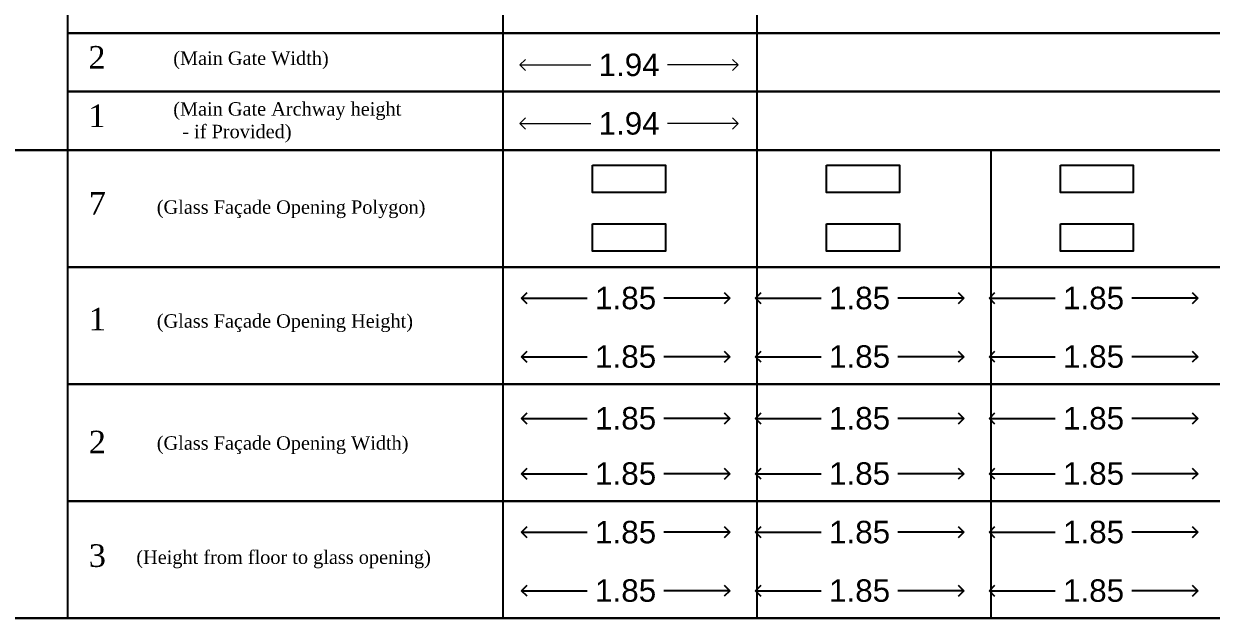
# Model space of a CAD drawing. Header units: millimetres. Extents: x -9481 to -9286, y 28700 to 28853.
# Drawn here: x -9462.12 to -9451.56, y 28738.74 to 28744.03 of the extents above; entities that cross this region are included whole.
import ezdxf

# ---------------------------------------------------------------- set-up
doc = ezdxf.new("R2010")
doc.units = ezdxf.units.MM
doc.header["$PDMODE"] = 34
doc.header["$PDSIZE"] = -15
doc.linetypes.add('CONTINULUS', pattern=[0])
for name, color, linetype in [('BLK_1_FLR_0_GLASS_FACADE_1', 7, 'Continuous'), ('BLK_1_FLR_0_GLASS_FACADE_2', 7, 'Continuous'), ('BLK_1_FLR_1_GLASS_FACADE_1', 7, 'Continuous'), ('BLK_1_FLR_1_GLASS_FACADE_2', 7, 'Continuous'), ('BLK_1_FLR_2_GLASS_FACADE_1', 7, 'Continuous'), ('BLK_1_FLR_2_GLASS_FACADE_2', 7, 'Continuous')]:
    doc.layers.add(name, color=color, linetype=linetype)
doc.layers.add('MAIN_GATE', color=7, linetype='Continuous', lineweight=0)
doc.layers.add('PLAN', color=7, linetype='Continuous', lineweight=40)
doc.styles.add('Arial', font='arial.ttf', dxfattribs={"height": 0.2})
doc.styles.add('MtXpl_Georgia', font='georgiab.ttf')
doc.styles.add('style2', font='arial.ttf', dxfattribs={"height": 0.3})
doc.dimstyles.new('INT DIM', dxfattribs={"dimtxt": 0.3, "dimasz": 0.1, "dimexe": 0.18, "dimexo": 0.0625, "dimgap": 0.09, "dimtad": 0, "dimzin": 0, "dimdsep": 46, "dimtxsty": 'style2', "dimblk": 'OPEN90', "dimcen": 0.09, "dimse1": 1, "dimse2": 1, "dimclrd": 250, "dimclrt": 256, "dimadec": 0, "dimazin": 0, "dimtfac": 1, "dimtofl": 0, "dimtmove": 0, "dimatfit": 3, "dimfxl": 1, "dimtolj": 1, "dimtzin": 0, "dimlwd": -1, "dimarcsym": 0})

# ---------------------------------------------------------------- blocks, each defined once
blk = doc.blocks.new('_Open90')
at = {"layer": 'PLAN', "color": 0, "lineweight": -2}
for p, q in [((0, 0), (-1, 0)), ((-0.5, 0.5), (0, 0)), ((0, 0), (-0.5, -0.5))]:
    blk.add_line(p, q, dxfattribs=at)
blk = doc.blocks.new('*D235')
at = {"layer": 'Defpoints', "color": 0}
for p in [(-9457.709, 28743.872), (-9455.767, 28743.872), (-9455.767, 28743.663)]:
    blk.add_point(p, dxfattribs=at)
at = {"layer": 'MAIN_GATE', "color": 250, "ltscale": 0.05}
for p, q in [((-9457.609, 28743.663), (-9457.078, 28743.663)), ((-9455.867, 28743.663), (-9456.398, 28743.663))]:
    blk.add_line(p, q, dxfattribs=at)
at = {"layer": 'MAIN_GATE', "color": 250, "xscale": 0.1, "yscale": 0.1, "zscale": 0.1, "rotation": 180}
blk.add_blockref('_Open90', (-9457.709, 28743.663), dxfattribs=at)
at = {"layer": 'MAIN_GATE', "color": 250, "xscale": 0.1, "yscale": 0.1, "zscale": 0.1}
blk.add_blockref('_Open90', (-9455.767, 28743.663), dxfattribs=at)
at = {"layer": 'MAIN_GATE', "linetype": 'CONTINULUS', "ltscale": 0.05, "insert": (-9456.738, 28743.663), "char_height": 0.2, "attachment_point": 5, "style": 'Arial', "bg_fill": 3, "box_fill_scale": 1.1, "bg_fill_color": 256, "bg_fill_true_color": 13158600, "bg_fill_transparency": 0}
blk.add_mtext('\\A1;1.94', dxfattribs=at)
blk = doc.blocks.new('*D236')
at = {"layer": 'Defpoints', "color": 0}
for p in [(-9457.709, 28743.351), (-9455.767, 28743.351), (-9455.767, 28743.142)]:
    blk.add_point(p, dxfattribs=at)
at = {"layer": 'MAIN_GATE', "color": 250, "ltscale": 0.05}
for p, q in [((-9457.609, 28743.142), (-9457.078, 28743.142)), ((-9455.867, 28743.142), (-9456.398, 28743.142))]:
    blk.add_line(p, q, dxfattribs=at)
at = {"layer": 'MAIN_GATE', "color": 250, "xscale": 0.1, "yscale": 0.1, "zscale": 0.1, "rotation": 180}
blk.add_blockref('_Open90', (-9457.709, 28743.142), dxfattribs=at)
at = {"layer": 'MAIN_GATE', "color": 250, "xscale": 0.1, "yscale": 0.1, "zscale": 0.1}
blk.add_blockref('_Open90', (-9455.767, 28743.142), dxfattribs=at)
at = {"layer": 'MAIN_GATE', "linetype": 'CONTINULUS', "ltscale": 0.05, "insert": (-9456.738, 28743.142), "char_height": 0.2, "attachment_point": 5, "style": 'Arial', "bg_fill": 3, "box_fill_scale": 1.1, "bg_fill_color": 256, "bg_fill_true_color": 13158600, "bg_fill_transparency": 0}
blk.add_mtext('\\A1;1.94', dxfattribs=at)
blk = doc.blocks.new('*D237')
at = {"layer": 'BLK_1_FLR_0_GLASS_FACADE_1', "color": 250, "ltscale": 0.05}
for p, q in [((-9457.596, 28741.588), (-9457.11, 28741.588)), ((-9455.942, 28741.588), (-9456.428, 28741.588))]:
    blk.add_line(p, q, dxfattribs=at)
at = {"layer": 'Defpoints', "color": 0}
for p in [(-9457.696, 28741.793), (-9455.842, 28741.793), (-9455.842, 28741.588)]:
    blk.add_point(p, dxfattribs=at)
at = {"layer": 'BLK_1_FLR_0_GLASS_FACADE_1', "color": 250, "xscale": 0.1, "yscale": 0.1, "zscale": 0.1, "rotation": 180}
blk.add_blockref('_Open90', (-9457.696, 28741.588), dxfattribs=at)
at = {"layer": 'BLK_1_FLR_0_GLASS_FACADE_1', "color": 250, "xscale": 0.1, "yscale": 0.1, "zscale": 0.1}
blk.add_blockref('_Open90', (-9455.842, 28741.588), dxfattribs=at)
at = {"layer": 'BLK_1_FLR_0_GLASS_FACADE_1', "linetype": 'CONTINULUS', "ltscale": 0.05, "insert": (-9456.769, 28741.588), "char_height": 0.2, "attachment_point": 5, "style": 'Arial', "bg_fill": 3, "box_fill_scale": 1.1, "bg_fill_color": 256, "bg_fill_true_color": 13158600, "bg_fill_transparency": 0}
blk.add_mtext('\\A1;1.85', dxfattribs=at)
blk = doc.blocks.new('*D238')
at = {"layer": 'BLK_1_FLR_0_GLASS_FACADE_2', "color": 250, "ltscale": 0.05}
for p, q in [((-9457.596, 28741.067), (-9457.11, 28741.067)), ((-9455.942, 28741.067), (-9456.428, 28741.067))]:
    blk.add_line(p, q, dxfattribs=at)
at = {"layer": 'Defpoints', "color": 0}
for p in [(-9457.696, 28741.272), (-9455.842, 28741.272), (-9455.842, 28741.067)]:
    blk.add_point(p, dxfattribs=at)
at = {"layer": 'BLK_1_FLR_0_GLASS_FACADE_2', "color": 250, "xscale": 0.1, "yscale": 0.1, "zscale": 0.1, "rotation": 180}
blk.add_blockref('_Open90', (-9457.696, 28741.067), dxfattribs=at)
at = {"layer": 'BLK_1_FLR_0_GLASS_FACADE_2', "color": 250, "xscale": 0.1, "yscale": 0.1, "zscale": 0.1}
blk.add_blockref('_Open90', (-9455.842, 28741.067), dxfattribs=at)
at = {"layer": 'BLK_1_FLR_0_GLASS_FACADE_2', "linetype": 'CONTINULUS', "ltscale": 0.05, "insert": (-9456.769, 28741.067), "char_height": 0.2, "attachment_point": 5, "style": 'Arial', "bg_fill": 3, "box_fill_scale": 1.1, "bg_fill_color": 256, "bg_fill_true_color": 13158600, "bg_fill_transparency": 0}
blk.add_mtext('\\A1;1.85', dxfattribs=at)
blk = doc.blocks.new('*D241')
at = {"layer": 'BLK_1_FLR_0_GLASS_FACADE_2', "color": 250, "ltscale": 0.05}
for p, q in [((-9457.596, 28740.026), (-9457.11, 28740.026)), ((-9455.942, 28740.026), (-9456.428, 28740.026))]:
    blk.add_line(p, q, dxfattribs=at)
at = {"layer": 'Defpoints', "color": 0}
for p in [(-9457.696, 28740.231), (-9455.842, 28740.231), (-9455.842, 28740.026)]:
    blk.add_point(p, dxfattribs=at)
at = {"layer": 'BLK_1_FLR_0_GLASS_FACADE_2', "color": 250, "xscale": 0.1, "yscale": 0.1, "zscale": 0.1, "rotation": 180}
blk.add_blockref('_Open90', (-9457.696, 28740.026), dxfattribs=at)
at = {"layer": 'BLK_1_FLR_0_GLASS_FACADE_2', "color": 250, "xscale": 0.1, "yscale": 0.1, "zscale": 0.1}
blk.add_blockref('_Open90', (-9455.842, 28740.026), dxfattribs=at)
at = {"layer": 'BLK_1_FLR_0_GLASS_FACADE_2', "linetype": 'CONTINULUS', "ltscale": 0.05, "insert": (-9456.769, 28740.026), "char_height": 0.2, "attachment_point": 5, "style": 'Arial', "bg_fill": 3, "box_fill_scale": 1.1, "bg_fill_color": 256, "bg_fill_true_color": 13158600, "bg_fill_transparency": 0}
blk.add_mtext('\\A1;1.85', dxfattribs=at)
blk = doc.blocks.new('*D240')
at = {"layer": 'BLK_1_FLR_0_GLASS_FACADE_1', "color": 250, "ltscale": 0.05}
for p, q in [((-9457.596, 28739.505), (-9457.11, 28739.505)), ((-9455.942, 28739.505), (-9456.428, 28739.505))]:
    blk.add_line(p, q, dxfattribs=at)
at = {"layer": 'Defpoints', "color": 0}
for p in [(-9457.696, 28739.71), (-9455.842, 28739.71), (-9455.842, 28739.505)]:
    blk.add_point(p, dxfattribs=at)
at = {"layer": 'BLK_1_FLR_0_GLASS_FACADE_1', "color": 250, "xscale": 0.1, "yscale": 0.1, "zscale": 0.1, "rotation": 180}
blk.add_blockref('_Open90', (-9457.696, 28739.505), dxfattribs=at)
at = {"layer": 'BLK_1_FLR_0_GLASS_FACADE_1', "color": 250, "xscale": 0.1, "yscale": 0.1, "zscale": 0.1}
blk.add_blockref('_Open90', (-9455.842, 28739.505), dxfattribs=at)
at = {"layer": 'BLK_1_FLR_0_GLASS_FACADE_1', "linetype": 'CONTINULUS', "ltscale": 0.05, "insert": (-9456.769, 28739.505), "char_height": 0.2, "attachment_point": 5, "style": 'Arial', "bg_fill": 3, "box_fill_scale": 1.1, "bg_fill_color": 256, "bg_fill_true_color": 13158600, "bg_fill_transparency": 0}
blk.add_mtext('\\A1;1.85', dxfattribs=at)
blk = doc.blocks.new('*D239')
at = {"layer": 'BLK_1_FLR_0_GLASS_FACADE_2', "color": 250, "ltscale": 0.05}
for p, q in [((-9457.596, 28738.985), (-9457.11, 28738.985)), ((-9455.942, 28738.985), (-9456.428, 28738.985))]:
    blk.add_line(p, q, dxfattribs=at)
at = {"layer": 'Defpoints', "color": 0}
for p in [(-9457.696, 28739.189), (-9455.842, 28739.189), (-9455.842, 28738.985)]:
    blk.add_point(p, dxfattribs=at)
at = {"layer": 'BLK_1_FLR_0_GLASS_FACADE_2', "color": 250, "xscale": 0.1, "yscale": 0.1, "zscale": 0.1, "rotation": 180}
blk.add_blockref('_Open90', (-9457.696, 28738.985), dxfattribs=at)
at = {"layer": 'BLK_1_FLR_0_GLASS_FACADE_2', "color": 250, "xscale": 0.1, "yscale": 0.1, "zscale": 0.1}
blk.add_blockref('_Open90', (-9455.842, 28738.985), dxfattribs=at)
at = {"layer": 'BLK_1_FLR_0_GLASS_FACADE_2', "linetype": 'CONTINULUS', "ltscale": 0.05, "insert": (-9456.769, 28738.985), "char_height": 0.2, "attachment_point": 5, "style": 'Arial', "bg_fill": 3, "box_fill_scale": 1.1, "bg_fill_color": 256, "bg_fill_true_color": 13158600, "bg_fill_transparency": 0}
blk.add_mtext('\\A1;1.85', dxfattribs=at)
blk = doc.blocks.new('*D242')
at = {"layer": 'BLK_1_FLR_0_GLASS_FACADE_1', "color": 250, "ltscale": 0.05}
for p, q in [((-9457.596, 28740.518), (-9457.11, 28740.518)), ((-9455.942, 28740.518), (-9456.428, 28740.518))]:
    blk.add_line(p, q, dxfattribs=at)
at = {"layer": 'Defpoints', "color": 0}
for p in [(-9457.696, 28740.722), (-9455.842, 28740.722), (-9455.842, 28740.518)]:
    blk.add_point(p, dxfattribs=at)
at = {"layer": 'BLK_1_FLR_0_GLASS_FACADE_1', "color": 250, "xscale": 0.1, "yscale": 0.1, "zscale": 0.1, "rotation": 180}
blk.add_blockref('_Open90', (-9457.696, 28740.518), dxfattribs=at)
at = {"layer": 'BLK_1_FLR_0_GLASS_FACADE_1', "color": 250, "xscale": 0.1, "yscale": 0.1, "zscale": 0.1}
blk.add_blockref('_Open90', (-9455.842, 28740.518), dxfattribs=at)
at = {"layer": 'BLK_1_FLR_0_GLASS_FACADE_1', "linetype": 'CONTINULUS', "ltscale": 0.05, "insert": (-9456.769, 28740.518), "char_height": 0.2, "attachment_point": 5, "style": 'Arial', "bg_fill": 3, "box_fill_scale": 1.1, "bg_fill_color": 256, "bg_fill_true_color": 13158600, "bg_fill_transparency": 0}
blk.add_mtext('\\A1;1.85', dxfattribs=at)
blk = doc.blocks.new('*D248')
at = {"layer": 'BLK_1_FLR_1_GLASS_FACADE_1', "color": 250, "ltscale": 0.05}
for p, q in [((-9455.514868, 28741.588043), (-9455.029031, 28741.588043)), ((-9453.861594, 28741.588043), (-9454.347431, 28741.588043))]:
    blk.add_line(p, q, dxfattribs=at)
at = {"layer": 'Defpoints', "color": 0}
for p in [(-9455.614868, 28741.792585), (-9453.761594, 28741.792585), (-9453.761594, 28741.588043)]:
    blk.add_point(p, dxfattribs=at)
at = {"layer": 'BLK_1_FLR_1_GLASS_FACADE_1', "color": 250, "xscale": 0.1, "yscale": 0.1, "zscale": 0.1, "rotation": 180}
blk.add_blockref('_Open90', (-9455.614868, 28741.588043), dxfattribs=at)
at = {"layer": 'BLK_1_FLR_1_GLASS_FACADE_1', "color": 250, "xscale": 0.1, "yscale": 0.1, "zscale": 0.1}
blk.add_blockref('_Open90', (-9453.761594, 28741.588043), dxfattribs=at)
at = {"layer": 'BLK_1_FLR_1_GLASS_FACADE_1', "linetype": 'CONTINULUS', "ltscale": 0.05, "insert": (-9454.688231, 28741.588043), "char_height": 0.2, "attachment_point": 5, "style": 'Arial', "bg_fill": 3, "box_fill_scale": 1.1, "bg_fill_color": 256, "bg_fill_true_color": 13158600, "bg_fill_transparency": 0}
blk.add_mtext('\\A1;1.85', dxfattribs=at)
blk = doc.blocks.new('*D243')
at = {"layer": 'BLK_1_FLR_1_GLASS_FACADE_2', "color": 250, "ltscale": 0.05}
for p, q in [((-9455.514868, 28741.067396), (-9455.029031, 28741.067396)), ((-9453.861594, 28741.067396), (-9454.347431, 28741.067396))]:
    blk.add_line(p, q, dxfattribs=at)
at = {"layer": 'Defpoints', "color": 0}
for p in [(-9455.614868, 28741.271938), (-9453.761594, 28741.271938), (-9453.761594, 28741.067396)]:
    blk.add_point(p, dxfattribs=at)
at = {"layer": 'BLK_1_FLR_1_GLASS_FACADE_2', "color": 250, "xscale": 0.1, "yscale": 0.1, "zscale": 0.1, "rotation": 180}
blk.add_blockref('_Open90', (-9455.614868, 28741.067396), dxfattribs=at)
at = {"layer": 'BLK_1_FLR_1_GLASS_FACADE_2', "color": 250, "xscale": 0.1, "yscale": 0.1, "zscale": 0.1}
blk.add_blockref('_Open90', (-9453.761594, 28741.067396), dxfattribs=at)
at = {"layer": 'BLK_1_FLR_1_GLASS_FACADE_2', "linetype": 'CONTINULUS', "ltscale": 0.05, "insert": (-9454.688231, 28741.067396), "char_height": 0.2, "attachment_point": 5, "style": 'Arial', "bg_fill": 3, "box_fill_scale": 1.1, "bg_fill_color": 256, "bg_fill_true_color": 13158600, "bg_fill_transparency": 0}
blk.add_mtext('\\A1;1.85', dxfattribs=at)
blk = doc.blocks.new('*D244')
at = {"layer": 'BLK_1_FLR_1_GLASS_FACADE_2', "color": 250, "ltscale": 0.05}
for p, q in [((-9455.514868, 28740.026102), (-9455.029031, 28740.026102)), ((-9453.861594, 28740.026102), (-9454.347431, 28740.026102))]:
    blk.add_line(p, q, dxfattribs=at)
at = {"layer": 'Defpoints', "color": 0}
for p in [(-9455.614868, 28740.230645), (-9453.761594, 28740.230645), (-9453.761594, 28740.026102)]:
    blk.add_point(p, dxfattribs=at)
at = {"layer": 'BLK_1_FLR_1_GLASS_FACADE_2', "color": 250, "xscale": 0.1, "yscale": 0.1, "zscale": 0.1, "rotation": 180}
blk.add_blockref('_Open90', (-9455.614868, 28740.026102), dxfattribs=at)
at = {"layer": 'BLK_1_FLR_1_GLASS_FACADE_2', "color": 250, "xscale": 0.1, "yscale": 0.1, "zscale": 0.1}
blk.add_blockref('_Open90', (-9453.761594, 28740.026102), dxfattribs=at)
at = {"layer": 'BLK_1_FLR_1_GLASS_FACADE_2', "linetype": 'CONTINULUS', "ltscale": 0.05, "insert": (-9454.688231, 28740.026102), "char_height": 0.2, "attachment_point": 5, "style": 'Arial', "bg_fill": 3, "box_fill_scale": 1.1, "bg_fill_color": 256, "bg_fill_true_color": 13158600, "bg_fill_transparency": 0}
blk.add_mtext('\\A1;1.85', dxfattribs=at)
blk = doc.blocks.new('*D245')
at = {"layer": 'BLK_1_FLR_1_GLASS_FACADE_1', "color": 250, "ltscale": 0.05}
for p, q in [((-9455.514868, 28739.505455), (-9455.029031, 28739.505455)), ((-9453.861594, 28739.505455), (-9454.347431, 28739.505455))]:
    blk.add_line(p, q, dxfattribs=at)
at = {"layer": 'Defpoints', "color": 0}
for p in [(-9455.614868, 28739.709998), (-9453.761594, 28739.709998), (-9453.761594, 28739.505455)]:
    blk.add_point(p, dxfattribs=at)
at = {"layer": 'BLK_1_FLR_1_GLASS_FACADE_1', "color": 250, "xscale": 0.1, "yscale": 0.1, "zscale": 0.1, "rotation": 180}
blk.add_blockref('_Open90', (-9455.614868, 28739.505455), dxfattribs=at)
at = {"layer": 'BLK_1_FLR_1_GLASS_FACADE_1', "color": 250, "xscale": 0.1, "yscale": 0.1, "zscale": 0.1}
blk.add_blockref('_Open90', (-9453.761594, 28739.505455), dxfattribs=at)
at = {"layer": 'BLK_1_FLR_1_GLASS_FACADE_1', "linetype": 'CONTINULUS', "ltscale": 0.05, "insert": (-9454.688231, 28739.505455), "char_height": 0.2, "attachment_point": 5, "style": 'Arial', "bg_fill": 3, "box_fill_scale": 1.1, "bg_fill_color": 256, "bg_fill_true_color": 13158600, "bg_fill_transparency": 0}
blk.add_mtext('\\A1;1.85', dxfattribs=at)
blk = doc.blocks.new('*D246')
at = {"layer": 'BLK_1_FLR_1_GLASS_FACADE_2', "color": 250, "ltscale": 0.05}
for p, q in [((-9455.514868, 28738.984808), (-9455.029031, 28738.984808)), ((-9453.861594, 28738.984808), (-9454.347431, 28738.984808))]:
    blk.add_line(p, q, dxfattribs=at)
at = {"layer": 'Defpoints', "color": 0}
for p in [(-9455.614868, 28739.189351), (-9453.761594, 28739.189351), (-9453.761594, 28738.984808)]:
    blk.add_point(p, dxfattribs=at)
at = {"layer": 'BLK_1_FLR_1_GLASS_FACADE_2', "color": 250, "xscale": 0.1, "yscale": 0.1, "zscale": 0.1, "rotation": 180}
blk.add_blockref('_Open90', (-9455.614868, 28738.984808), dxfattribs=at)
at = {"layer": 'BLK_1_FLR_1_GLASS_FACADE_2', "color": 250, "xscale": 0.1, "yscale": 0.1, "zscale": 0.1}
blk.add_blockref('_Open90', (-9453.761594, 28738.984808), dxfattribs=at)
at = {"layer": 'BLK_1_FLR_1_GLASS_FACADE_2', "linetype": 'CONTINULUS', "ltscale": 0.05, "insert": (-9454.688231, 28738.984808), "char_height": 0.2, "attachment_point": 5, "style": 'Arial', "bg_fill": 3, "box_fill_scale": 1.1, "bg_fill_color": 256, "bg_fill_true_color": 13158600, "bg_fill_transparency": 0}
blk.add_mtext('\\A1;1.85', dxfattribs=at)
blk = doc.blocks.new('*D247')
at = {"layer": 'BLK_1_FLR_1_GLASS_FACADE_1', "color": 250, "ltscale": 0.05}
for p, q in [((-9455.514868, 28740.51787), (-9455.029031, 28740.51787)), ((-9453.861594, 28740.51787), (-9454.347431, 28740.51787))]:
    blk.add_line(p, q, dxfattribs=at)
at = {"layer": 'Defpoints', "color": 0}
for p in [(-9455.614868, 28740.722413), (-9453.761594, 28740.722413), (-9453.761594, 28740.51787)]:
    blk.add_point(p, dxfattribs=at)
at = {"layer": 'BLK_1_FLR_1_GLASS_FACADE_1', "color": 250, "xscale": 0.1, "yscale": 0.1, "zscale": 0.1, "rotation": 180}
blk.add_blockref('_Open90', (-9455.614868, 28740.51787), dxfattribs=at)
at = {"layer": 'BLK_1_FLR_1_GLASS_FACADE_1', "color": 250, "xscale": 0.1, "yscale": 0.1, "zscale": 0.1}
blk.add_blockref('_Open90', (-9453.761594, 28740.51787), dxfattribs=at)
at = {"layer": 'BLK_1_FLR_1_GLASS_FACADE_1', "linetype": 'CONTINULUS', "ltscale": 0.05, "insert": (-9454.688231, 28740.51787), "char_height": 0.2, "attachment_point": 5, "style": 'Arial', "bg_fill": 3, "box_fill_scale": 1.1, "bg_fill_color": 256, "bg_fill_true_color": 13158600, "bg_fill_transparency": 0}
blk.add_mtext('\\A1;1.85', dxfattribs=at)
blk = doc.blocks.new('*D249')
at = {"layer": 'BLK_1_FLR_2_GLASS_FACADE_1', "color": 250, "ltscale": 0.05}
for p, q in [((-9453.434102, 28741.588043), (-9452.948265, 28741.588043)), ((-9451.780828, 28741.588043), (-9452.266665, 28741.588043))]:
    blk.add_line(p, q, dxfattribs=at)
at = {"layer": 'Defpoints', "color": 0}
for p in [(-9453.534102, 28741.792585), (-9451.680828, 28741.792585), (-9451.680828, 28741.588043)]:
    blk.add_point(p, dxfattribs=at)
at = {"layer": 'BLK_1_FLR_2_GLASS_FACADE_1', "color": 250, "xscale": 0.1, "yscale": 0.1, "zscale": 0.1, "rotation": 180}
blk.add_blockref('_Open90', (-9453.534102, 28741.588043), dxfattribs=at)
at = {"layer": 'BLK_1_FLR_2_GLASS_FACADE_1', "color": 250, "xscale": 0.1, "yscale": 0.1, "zscale": 0.1}
blk.add_blockref('_Open90', (-9451.680828, 28741.588043), dxfattribs=at)
at = {"layer": 'BLK_1_FLR_2_GLASS_FACADE_1', "linetype": 'CONTINULUS', "ltscale": 0.05, "insert": (-9452.607465, 28741.588043), "char_height": 0.2, "attachment_point": 5, "style": 'Arial', "bg_fill": 3, "box_fill_scale": 1.1, "bg_fill_color": 256, "bg_fill_true_color": 13158600, "bg_fill_transparency": 0}
blk.add_mtext('\\A1;1.85', dxfattribs=at)
blk = doc.blocks.new('*D250')
at = {"layer": 'BLK_1_FLR_2_GLASS_FACADE_2', "color": 250, "ltscale": 0.05}
for p, q in [((-9453.434102, 28741.067396), (-9452.948265, 28741.067396)), ((-9451.780828, 28741.067396), (-9452.266665, 28741.067396))]:
    blk.add_line(p, q, dxfattribs=at)
at = {"layer": 'Defpoints', "color": 0}
for p in [(-9453.534102, 28741.271938), (-9451.680828, 28741.271938), (-9451.680828, 28741.067396)]:
    blk.add_point(p, dxfattribs=at)
at = {"layer": 'BLK_1_FLR_2_GLASS_FACADE_2', "color": 250, "xscale": 0.1, "yscale": 0.1, "zscale": 0.1, "rotation": 180}
blk.add_blockref('_Open90', (-9453.534102, 28741.067396), dxfattribs=at)
at = {"layer": 'BLK_1_FLR_2_GLASS_FACADE_2', "color": 250, "xscale": 0.1, "yscale": 0.1, "zscale": 0.1}
blk.add_blockref('_Open90', (-9451.680828, 28741.067396), dxfattribs=at)
at = {"layer": 'BLK_1_FLR_2_GLASS_FACADE_2', "linetype": 'CONTINULUS', "ltscale": 0.05, "insert": (-9452.607465, 28741.067396), "char_height": 0.2, "attachment_point": 5, "style": 'Arial', "bg_fill": 3, "box_fill_scale": 1.1, "bg_fill_color": 256, "bg_fill_true_color": 13158600, "bg_fill_transparency": 0}
blk.add_mtext('\\A1;1.85', dxfattribs=at)
blk = doc.blocks.new('*D251')
at = {"layer": 'BLK_1_FLR_2_GLASS_FACADE_2', "color": 250, "ltscale": 0.05}
for p, q in [((-9453.434102, 28740.026102), (-9452.948265, 28740.026102)), ((-9451.780828, 28740.026102), (-9452.266665, 28740.026102))]:
    blk.add_line(p, q, dxfattribs=at)
at = {"layer": 'Defpoints', "color": 0}
for p in [(-9453.534102, 28740.230645), (-9451.680828, 28740.230645), (-9451.680828, 28740.026102)]:
    blk.add_point(p, dxfattribs=at)
at = {"layer": 'BLK_1_FLR_2_GLASS_FACADE_2', "color": 250, "xscale": 0.1, "yscale": 0.1, "zscale": 0.1, "rotation": 180}
blk.add_blockref('_Open90', (-9453.534102, 28740.026102), dxfattribs=at)
at = {"layer": 'BLK_1_FLR_2_GLASS_FACADE_2', "color": 250, "xscale": 0.1, "yscale": 0.1, "zscale": 0.1}
blk.add_blockref('_Open90', (-9451.680828, 28740.026102), dxfattribs=at)
at = {"layer": 'BLK_1_FLR_2_GLASS_FACADE_2', "linetype": 'CONTINULUS', "ltscale": 0.05, "insert": (-9452.607465, 28740.026102), "char_height": 0.2, "attachment_point": 5, "style": 'Arial', "bg_fill": 3, "box_fill_scale": 1.1, "bg_fill_color": 256, "bg_fill_true_color": 13158600, "bg_fill_transparency": 0}
blk.add_mtext('\\A1;1.85', dxfattribs=at)
blk = doc.blocks.new('*D252')
at = {"layer": 'BLK_1_FLR_2_GLASS_FACADE_1', "color": 250, "ltscale": 0.05}
for p, q in [((-9453.434102, 28739.505455), (-9452.948265, 28739.505455)), ((-9451.780828, 28739.505455), (-9452.266665, 28739.505455))]:
    blk.add_line(p, q, dxfattribs=at)
at = {"layer": 'Defpoints', "color": 0}
for p in [(-9453.534102, 28739.709998), (-9451.680828, 28739.709998), (-9451.680828, 28739.505455)]:
    blk.add_point(p, dxfattribs=at)
at = {"layer": 'BLK_1_FLR_2_GLASS_FACADE_1', "color": 250, "xscale": 0.1, "yscale": 0.1, "zscale": 0.1, "rotation": 180}
blk.add_blockref('_Open90', (-9453.534102, 28739.505455), dxfattribs=at)
at = {"layer": 'BLK_1_FLR_2_GLASS_FACADE_1', "color": 250, "xscale": 0.1, "yscale": 0.1, "zscale": 0.1}
blk.add_blockref('_Open90', (-9451.680828, 28739.505455), dxfattribs=at)
at = {"layer": 'BLK_1_FLR_2_GLASS_FACADE_1', "linetype": 'CONTINULUS', "ltscale": 0.05, "insert": (-9452.607465, 28739.505455), "char_height": 0.2, "attachment_point": 5, "style": 'Arial', "bg_fill": 3, "box_fill_scale": 1.1, "bg_fill_color": 256, "bg_fill_true_color": 13158600, "bg_fill_transparency": 0}
blk.add_mtext('\\A1;1.85', dxfattribs=at)
blk = doc.blocks.new('*D253')
at = {"layer": 'BLK_1_FLR_2_GLASS_FACADE_2', "color": 250, "ltscale": 0.05}
for p, q in [((-9453.434102, 28738.984808), (-9452.948265, 28738.984808)), ((-9451.780828, 28738.984808), (-9452.266665, 28738.984808))]:
    blk.add_line(p, q, dxfattribs=at)
at = {"layer": 'Defpoints', "color": 0}
for p in [(-9453.534102, 28739.189351), (-9451.680828, 28739.189351), (-9451.680828, 28738.984808)]:
    blk.add_point(p, dxfattribs=at)
at = {"layer": 'BLK_1_FLR_2_GLASS_FACADE_2', "color": 250, "xscale": 0.1, "yscale": 0.1, "zscale": 0.1, "rotation": 180}
blk.add_blockref('_Open90', (-9453.534102, 28738.984808), dxfattribs=at)
at = {"layer": 'BLK_1_FLR_2_GLASS_FACADE_2', "color": 250, "xscale": 0.1, "yscale": 0.1, "zscale": 0.1}
blk.add_blockref('_Open90', (-9451.680828, 28738.984808), dxfattribs=at)
at = {"layer": 'BLK_1_FLR_2_GLASS_FACADE_2', "linetype": 'CONTINULUS', "ltscale": 0.05, "insert": (-9452.607465, 28738.984808), "char_height": 0.2, "attachment_point": 5, "style": 'Arial', "bg_fill": 3, "box_fill_scale": 1.1, "bg_fill_color": 256, "bg_fill_true_color": 13158600, "bg_fill_transparency": 0}
blk.add_mtext('\\A1;1.85', dxfattribs=at)
blk = doc.blocks.new('*D254')
at = {"layer": 'BLK_1_FLR_2_GLASS_FACADE_1', "color": 250, "ltscale": 0.05}
for p, q in [((-9453.434102, 28740.51787), (-9452.948265, 28740.51787)), ((-9451.780828, 28740.51787), (-9452.266665, 28740.51787))]:
    blk.add_line(p, q, dxfattribs=at)
at = {"layer": 'Defpoints', "color": 0}
for p in [(-9453.534102, 28740.722413), (-9451.680828, 28740.722413), (-9451.680828, 28740.51787)]:
    blk.add_point(p, dxfattribs=at)
at = {"layer": 'BLK_1_FLR_2_GLASS_FACADE_1', "color": 250, "xscale": 0.1, "yscale": 0.1, "zscale": 0.1, "rotation": 180}
blk.add_blockref('_Open90', (-9453.534102, 28740.51787), dxfattribs=at)
at = {"layer": 'BLK_1_FLR_2_GLASS_FACADE_1', "color": 250, "xscale": 0.1, "yscale": 0.1, "zscale": 0.1}
blk.add_blockref('_Open90', (-9451.680828, 28740.51787), dxfattribs=at)
at = {"layer": 'BLK_1_FLR_2_GLASS_FACADE_1', "linetype": 'CONTINULUS', "ltscale": 0.05, "insert": (-9452.607465, 28740.51787), "char_height": 0.2, "attachment_point": 5, "style": 'Arial', "bg_fill": 3, "box_fill_scale": 1.1, "bg_fill_color": 256, "bg_fill_true_color": 13158600, "bg_fill_transparency": 0}
blk.add_mtext('\\A1;1.85', dxfattribs=at)

msp = doc.modelspace()

# ---------------------------------------------------------------- linework, layer by layer
for p, q in [((-9461.731845, 28744.466938), (-9461.731845, 28743.944788)), ((-9457.862239, 28744.466938), (-9457.862239, 28743.946292)), ((-9455.60159, 28744.466938), (-9455.60159, 28743.946292)), ((-9461.731845, 28743.946292), (-9461.731845, 28743.424141)), ((-9457.862239, 28743.946292), (-9457.862239, 28743.425645)), ((-9455.60159, 28743.946292), (-9455.60159, 28743.425645)), ((-9461.731845, 28743.425645), (-9461.731845, 28742.904998)), ((-9457.862239, 28743.425645), (-9457.862239, 28742.904998)), ((-9455.60159, 28743.425645), (-9455.60159, 28742.904998)), ((-9461.731845, 28742.904998), (-9461.731845, 28742.382848)), ((-9457.862239, 28742.904998), (-9457.862239, 28742.384351)), ((-9455.60159, 28742.904998), (-9455.60159, 28742.384351)), ((-9453.52083, 28742.904998), (-9453.52083, 28738.739822)), ((-9461.731845, 28742.384351), (-9461.731845, 28741.862201)), ((-9457.862239, 28742.384351), (-9457.862239, 28741.863704)), ((-9455.60159, 28742.384351), (-9455.60159, 28741.863704)), ((-9461.731845, 28741.863704), (-9461.731845, 28741.341554)), ((-9457.862239, 28741.863704), (-9457.862239, 28741.343057)), ((-9455.60159, 28741.863704), (-9455.60159, 28741.343057)), ((-9461.731845, 28741.343057), (-9461.731845, 28740.820907)), ((-9457.862239, 28741.343057), (-9457.862239, 28740.82241)), ((-9455.60159, 28741.343057), (-9455.60159, 28740.82241)), ((-9461.731845, 28740.82241), (-9461.731845, 28740.30026)), ((-9457.862239, 28740.82241), (-9457.862239, 28740.301763)), ((-9455.60159, 28740.82241), (-9455.60159, 28740.301763)), ((-9461.731845, 28740.301763), (-9461.731845, 28739.779613)), ((-9457.862239, 28740.301763), (-9457.862239, 28739.781116)), ((-9455.60159, 28740.301763), (-9455.60159, 28739.781116)), ((-9461.731845, 28739.781116), (-9461.731845, 28739.258966)), ((-9457.862239, 28739.781116), (-9457.862239, 28739.260469)), ((-9455.60159, 28739.781116), (-9455.60159, 28739.260469)), ((-9461.731845, 28739.260469), (-9461.731845, 28738.738319)), ((-9457.862239, 28739.260469), (-9457.862239, 28738.739822)), ((-9455.60159, 28739.260469), (-9455.60159, 28738.739822))]:
    msp.add_line(p, q)
for points in [[(-9481.2579, 28743.946292), (-9481.2579, 28744.466938), (-9442.229952, 28744.466938), (-9442.229952, 28743.946292), (-9461.731845, 28743.946292)], [(-9461.731845, 28743.946292), (-9442.229952, 28743.946292), (-9442.229952, 28743.425645), (-9461.731845, 28743.425645)], [(-9461.731845, 28743.425645), (-9442.229952, 28743.425645), (-9442.229952, 28742.904998), (-9481.2579, 28742.904998), (-9481.2579, 28743.425645), (-9481.2579, 28743.425645)], [(-9481.2579, 28742.384351), (-9481.2579, 28742.904998), (-9442.229952, 28742.904998), (-9442.229952, 28742.384351)], [(-9442.229952, 28742.384351), (-9442.229952, 28741.863704), (-9461.731845, 28741.863704)], [(-9461.731845, 28741.863704), (-9442.229952, 28741.863704), (-9442.229952, 28741.343057)], [(-9442.229952, 28741.343057), (-9442.229952, 28740.82241), (-9461.731845, 28740.82241)], [(-9461.731845, 28740.82241), (-9442.229952, 28740.82241), (-9442.229952, 28740.301763)], [(-9442.229952, 28740.301763), (-9442.229952, 28739.781116), (-9461.731845, 28739.781116)], [(-9461.731845, 28739.781116), (-9442.229952, 28739.781116), (-9442.229952, 28739.260469)], [(-9442.229952, 28739.260469), (-9442.229952, 28738.739822), (-9481.2579, 28738.739822), (-9481.2579, 28739.260469)]]:
    msp.add_lwpolyline(points)
msp.add_lwpolyline([(-9481.257899, 28738.739822), (-9442.229952, 28738.739822), (-9442.229952, 28737.966593), (-9481.257899, 28737.966593), (-9481.257899, 28738.739822)], close=True)
at = {"layer": 'BLK_1_FLR_0_GLASS_FACADE_1', "color": 7, "linetype": 'CONTINULUS', "ltscale": 0.05}
msp.add_lwpolyline([(-9457.064156, 28742.770167), (-9456.414975, 28742.770167), (-9456.414975, 28742.528017), (-9457.064156, 28742.528017)], close=True, dxfattribs=at)
at = {"layer": 'BLK_1_FLR_0_GLASS_FACADE_2', "color": 7, "linetype": 'CONTINULUS', "ltscale": 0.05}
msp.add_lwpolyline([(-9457.064156, 28742.24952), (-9456.414975, 28742.24952), (-9456.414975, 28742.007371), (-9457.064156, 28742.007371)], close=True, dxfattribs=at)
at = {"layer": 'BLK_1_FLR_1_GLASS_FACADE_1', "color": 7, "linetype": 'CONTINULUS', "ltscale": 0.05}
msp.add_lwpolyline([(-9454.983396, 28742.770167), (-9454.334215, 28742.770167), (-9454.334215, 28742.528017), (-9454.983396, 28742.528017)], close=True, dxfattribs=at)
at = {"layer": 'BLK_1_FLR_1_GLASS_FACADE_2', "color": 7, "linetype": 'CONTINULUS', "ltscale": 0.05}
msp.add_lwpolyline([(-9454.983396, 28742.24952), (-9454.334215, 28742.24952), (-9454.334215, 28742.007371), (-9454.983396, 28742.007371)], close=True, dxfattribs=at)
at = {"layer": 'BLK_1_FLR_2_GLASS_FACADE_1', "color": 7, "linetype": 'CONTINULUS', "ltscale": 0.05}
msp.add_lwpolyline([(-9452.90263, 28742.770167), (-9452.253449, 28742.770167), (-9452.253449, 28742.528017), (-9452.90263, 28742.528017)], close=True, dxfattribs=at)
at = {"layer": 'BLK_1_FLR_2_GLASS_FACADE_2', "color": 7, "linetype": 'CONTINULUS', "ltscale": 0.05}
msp.add_lwpolyline([(-9452.90263, 28742.24952), (-9452.253449, 28742.24952), (-9452.253449, 28742.007371), (-9452.90263, 28742.007371)], close=True, dxfattribs=at)

# ---------------------------------------------------------------- texts
at = {"linetype": 'CONTINULUS', "style": 'MtXpl_Georgia'}
for s, height, p in [('2', 0.201222, (-9461.547297, 28743.630418)), ('(Main Gate Width)', 0.119406, (-9460.792321, 28743.663973)), ('1', 0.201222, (-9461.547297, 28743.109771)), ('(Main Gate Archway height ', 0.119406, (-9460.792321, 28743.212249)), ('- if Provided)', 0.119406, (-9460.711901, 28743.011459)), ('7', 0.201222, (-9461.543382, 28742.331478)), ('(Glass Façade Opening Polygon)', 0.119406, (-9460.938921, 28742.339088)), ('1', 0.201222, (-9461.543382, 28741.301714)), ('(Glass Façade Opening Height)', 0.119406, (-9460.938921, 28741.325419)), ('2', 0.201222, (-9461.543382, 28740.207272)), ('(Glass Façade Opening Width)', 0.119406, (-9460.938921, 28740.239671)), ('3', 0.201222, (-9461.543382, 28739.196885)), ('(Height from floor to glass opening)', 0.119406, (-9461.120911, 28739.223444))]:
    msp.add_text(s, height=height, dxfattribs=at).set_placement(p)

# ---------------------------------------------------------------- next in the draw order: dimensions: what is measured, and where the dimension line sits
at = {"layer": 'BLK_1_FLR_0_GLASS_FACADE_1', "color": 1, "linetype": 'CONTINULUS', "ltscale": 0.05}
dim = msp.add_linear_dim(base=(-9455.842353, 28741.588043), p1=(-9457.695628, 28741.792585), p2=(-9455.842353, 28741.792585), dimstyle='INT DIM', override={"dimtxt": 0.2, "dimtxsty": 'Arial', "dimfxl": 0.125, "dimtfill": 1, "dimtfillclr": 7, "dimarcsym": 1}, dxfattribs=at)
dim.commit()
dim.dimension.update_dxf_attribs({"geometry": '*D237', "text_midpoint": (-9456.768991, 28741.588043)})
at = {"layer": 'BLK_1_FLR_0_GLASS_FACADE_1', "color": 2, "linetype": 'CONTINULUS', "ltscale": 0.05}
dim = msp.add_linear_dim(base=(-9455.842353, 28740.51787), p1=(-9457.695628, 28740.722413), p2=(-9455.842353, 28740.722413), dimstyle='INT DIM', override={"dimtxt": 0.2, "dimtxsty": 'Arial', "dimfxl": 0.125, "dimtfill": 1, "dimtfillclr": 7, "dimarcsym": 1}, dxfattribs=at)
dim.commit()
dim.dimension.update_dxf_attribs({"geometry": '*D242', "text_midpoint": (-9456.768991, 28740.51787)})
at = {"layer": 'BLK_1_FLR_0_GLASS_FACADE_1', "color": 3, "linetype": 'CONTINULUS', "ltscale": 0.05}
dim = msp.add_linear_dim(base=(-9455.842353, 28739.505455), p1=(-9457.695628, 28739.709998), p2=(-9455.842353, 28739.709998), dimstyle='INT DIM', override={"dimtxt": 0.2, "dimtxsty": 'Arial', "dimfxl": 0.125, "dimtfill": 1, "dimtfillclr": 7, "dimarcsym": 1}, dxfattribs=at)
dim.commit()
dim.dimension.update_dxf_attribs({"geometry": '*D240', "text_midpoint": (-9456.768991, 28739.505455)})
at = {"layer": 'BLK_1_FLR_0_GLASS_FACADE_2', "color": 1, "linetype": 'CONTINULUS', "ltscale": 0.05}
dim = msp.add_linear_dim(base=(-9455.842353, 28741.067396), p1=(-9457.695628, 28741.271938), p2=(-9455.842353, 28741.271938), dimstyle='INT DIM', override={"dimtxt": 0.2, "dimtxsty": 'Arial', "dimfxl": 0.125, "dimtfill": 1, "dimtfillclr": 7, "dimarcsym": 1}, dxfattribs=at)
dim.commit()
dim.dimension.update_dxf_attribs({"geometry": '*D238', "text_midpoint": (-9456.768991, 28741.067396)})
at = {"layer": 'BLK_1_FLR_0_GLASS_FACADE_2', "color": 2, "linetype": 'CONTINULUS', "ltscale": 0.05}
dim = msp.add_linear_dim(base=(-9455.842353, 28740.026102), p1=(-9457.695628, 28740.230645), p2=(-9455.842353, 28740.230645), dimstyle='INT DIM', override={"dimtxt": 0.2, "dimtxsty": 'Arial', "dimfxl": 0.125, "dimtfill": 1, "dimtfillclr": 7, "dimarcsym": 1}, dxfattribs=at)
dim.commit()
dim.dimension.update_dxf_attribs({"geometry": '*D241', "text_midpoint": (-9456.768991, 28740.026102)})
at = {"layer": 'BLK_1_FLR_0_GLASS_FACADE_2', "color": 3, "linetype": 'CONTINULUS', "ltscale": 0.05}
dim = msp.add_linear_dim(base=(-9455.842353, 28738.984808), p1=(-9457.695628, 28739.189351), p2=(-9455.842353, 28739.189351), dimstyle='INT DIM', override={"dimtxt": 0.2, "dimtxsty": 'Arial', "dimfxl": 0.125, "dimtfill": 1, "dimtfillclr": 7, "dimarcsym": 1}, dxfattribs=at)
dim.commit()
dim.dimension.update_dxf_attribs({"geometry": '*D239', "text_midpoint": (-9456.768991, 28738.984808)})
at = {"layer": 'BLK_1_FLR_1_GLASS_FACADE_1', "color": 1, "linetype": 'CONTINULUS', "ltscale": 0.05}
dim = msp.add_linear_dim(base=(-9453.761594, 28741.588043), p1=(-9455.614868, 28741.792585), p2=(-9453.761594, 28741.792585), dimstyle='INT DIM', override={"dimtxt": 0.2, "dimtxsty": 'Arial', "dimfxl": 0.125, "dimtfill": 1, "dimtfillclr": 7, "dimarcsym": 1}, dxfattribs=at)
dim.commit()
dim.dimension.update_dxf_attribs({"geometry": '*D248', "text_midpoint": (-9454.688231, 28741.588043)})
at = {"layer": 'BLK_1_FLR_1_GLASS_FACADE_1', "color": 2, "linetype": 'CONTINULUS', "ltscale": 0.05}
dim = msp.add_linear_dim(base=(-9453.761594, 28740.51787), p1=(-9455.614868, 28740.722413), p2=(-9453.761594, 28740.722413), dimstyle='INT DIM', override={"dimtxt": 0.2, "dimtxsty": 'Arial', "dimfxl": 0.125, "dimtfill": 1, "dimtfillclr": 7, "dimarcsym": 1}, dxfattribs=at)
dim.commit()
dim.dimension.update_dxf_attribs({"geometry": '*D247', "text_midpoint": (-9454.688231, 28740.51787)})
at = {"layer": 'BLK_1_FLR_1_GLASS_FACADE_1', "color": 3, "linetype": 'CONTINULUS', "ltscale": 0.05}
dim = msp.add_linear_dim(base=(-9453.761594, 28739.505455), p1=(-9455.614868, 28739.709998), p2=(-9453.761594, 28739.709998), dimstyle='INT DIM', override={"dimtxt": 0.2, "dimtxsty": 'Arial', "dimfxl": 0.125, "dimtfill": 1, "dimtfillclr": 7, "dimarcsym": 1}, dxfattribs=at)
dim.commit()
dim.dimension.update_dxf_attribs({"geometry": '*D245', "text_midpoint": (-9454.688231, 28739.505455)})
at = {"layer": 'BLK_1_FLR_1_GLASS_FACADE_2', "color": 1, "linetype": 'CONTINULUS', "ltscale": 0.05}
dim = msp.add_linear_dim(base=(-9453.761594, 28741.067396), p1=(-9455.614868, 28741.271938), p2=(-9453.761594, 28741.271938), dimstyle='INT DIM', override={"dimtxt": 0.2, "dimtxsty": 'Arial', "dimfxl": 0.125, "dimtfill": 1, "dimtfillclr": 7, "dimarcsym": 1}, dxfattribs=at)
dim.commit()
dim.dimension.update_dxf_attribs({"geometry": '*D243', "text_midpoint": (-9454.688231, 28741.067396)})
at = {"layer": 'BLK_1_FLR_1_GLASS_FACADE_2', "color": 2, "linetype": 'CONTINULUS', "ltscale": 0.05}
dim = msp.add_linear_dim(base=(-9453.761594, 28740.026102), p1=(-9455.614868, 28740.230645), p2=(-9453.761594, 28740.230645), dimstyle='INT DIM', override={"dimtxt": 0.2, "dimtxsty": 'Arial', "dimfxl": 0.125, "dimtfill": 1, "dimtfillclr": 7, "dimarcsym": 1}, dxfattribs=at)
dim.commit()
dim.dimension.update_dxf_attribs({"geometry": '*D244', "text_midpoint": (-9454.688231, 28740.026102)})
at = {"layer": 'BLK_1_FLR_1_GLASS_FACADE_2', "color": 3, "linetype": 'CONTINULUS', "ltscale": 0.05}
dim = msp.add_linear_dim(base=(-9453.761594, 28738.984808), p1=(-9455.614868, 28739.189351), p2=(-9453.761594, 28739.189351), dimstyle='INT DIM', override={"dimtxt": 0.2, "dimtxsty": 'Arial', "dimfxl": 0.125, "dimtfill": 1, "dimtfillclr": 7, "dimarcsym": 1}, dxfattribs=at)
dim.commit()
dim.dimension.update_dxf_attribs({"geometry": '*D246', "text_midpoint": (-9454.688231, 28738.984808)})
at = {"layer": 'BLK_1_FLR_2_GLASS_FACADE_1', "color": 1, "linetype": 'CONTINULUS', "ltscale": 0.05}
dim = msp.add_linear_dim(base=(-9451.680828, 28741.588043), p1=(-9453.534102, 28741.792585), p2=(-9451.680828, 28741.792585), dimstyle='INT DIM', override={"dimtxt": 0.2, "dimtxsty": 'Arial', "dimfxl": 0.125, "dimtfill": 1, "dimtfillclr": 7, "dimarcsym": 1}, dxfattribs=at)
dim.commit()
dim.dimension.update_dxf_attribs({"geometry": '*D249', "text_midpoint": (-9452.607465, 28741.588043)})
at = {"layer": 'BLK_1_FLR_2_GLASS_FACADE_1', "color": 2, "linetype": 'CONTINULUS', "ltscale": 0.05}
dim = msp.add_linear_dim(base=(-9451.680828, 28740.51787), p1=(-9453.534102, 28740.722413), p2=(-9451.680828, 28740.722413), dimstyle='INT DIM', override={"dimtxt": 0.2, "dimtxsty": 'Arial', "dimfxl": 0.125, "dimtfill": 1, "dimtfillclr": 7, "dimarcsym": 1}, dxfattribs=at)
dim.commit()
dim.dimension.update_dxf_attribs({"geometry": '*D254', "text_midpoint": (-9452.607465, 28740.51787)})
at = {"layer": 'BLK_1_FLR_2_GLASS_FACADE_1', "color": 3, "linetype": 'CONTINULUS', "ltscale": 0.05}
dim = msp.add_linear_dim(base=(-9451.680828, 28739.505455), p1=(-9453.534102, 28739.709998), p2=(-9451.680828, 28739.709998), dimstyle='INT DIM', override={"dimtxt": 0.2, "dimtxsty": 'Arial', "dimfxl": 0.125, "dimtfill": 1, "dimtfillclr": 7, "dimarcsym": 1}, dxfattribs=at)
dim.commit()
dim.dimension.update_dxf_attribs({"geometry": '*D252', "text_midpoint": (-9452.607465, 28739.505455)})
at = {"layer": 'BLK_1_FLR_2_GLASS_FACADE_2', "color": 1, "linetype": 'CONTINULUS', "ltscale": 0.05}
dim = msp.add_linear_dim(base=(-9451.680828, 28741.067396), p1=(-9453.534102, 28741.271938), p2=(-9451.680828, 28741.271938), dimstyle='INT DIM', override={"dimtxt": 0.2, "dimtxsty": 'Arial', "dimfxl": 0.125, "dimtfill": 1, "dimtfillclr": 7, "dimarcsym": 1}, dxfattribs=at)
dim.commit()
dim.dimension.update_dxf_attribs({"geometry": '*D250', "text_midpoint": (-9452.607465, 28741.067396)})
at = {"layer": 'BLK_1_FLR_2_GLASS_FACADE_2', "color": 2, "linetype": 'CONTINULUS', "ltscale": 0.05}
dim = msp.add_linear_dim(base=(-9451.680828, 28740.026102), p1=(-9453.534102, 28740.230645), p2=(-9451.680828, 28740.230645), dimstyle='INT DIM', override={"dimtxt": 0.2, "dimtxsty": 'Arial', "dimfxl": 0.125, "dimtfill": 1, "dimtfillclr": 7, "dimarcsym": 1}, dxfattribs=at)
dim.commit()
dim.dimension.update_dxf_attribs({"geometry": '*D251', "text_midpoint": (-9452.607465, 28740.026102)})
at = {"layer": 'BLK_1_FLR_2_GLASS_FACADE_2', "color": 3, "linetype": 'CONTINULUS', "ltscale": 0.05}
dim = msp.add_linear_dim(base=(-9451.680828, 28738.984808), p1=(-9453.534102, 28739.189351), p2=(-9451.680828, 28739.189351), dimstyle='INT DIM', override={"dimtxt": 0.2, "dimtxsty": 'Arial', "dimfxl": 0.125, "dimtfill": 1, "dimtfillclr": 7, "dimarcsym": 1}, dxfattribs=at)
dim.commit()
dim.dimension.update_dxf_attribs({"geometry": '*D253', "text_midpoint": (-9452.607465, 28738.984808)})
at = {"layer": 'MAIN_GATE', "color": 2, "linetype": 'CONTINULUS', "ltscale": 0.05}
dim = msp.add_linear_dim(base=(-9455.766805, 28743.662505), p1=(-9457.709292, 28743.871788), p2=(-9455.766805, 28743.871788), dimstyle='INT DIM', override={"dimtxt": 0.2, "dimtxsty": 'Arial', "dimfxl": 0.125, "dimtfill": 1, "dimtfillclr": 7, "dimarcsym": 1}, dxfattribs=at)
dim.commit()
dim.dimension.update_dxf_attribs({"geometry": '*D235', "text_midpoint": (-9456.738048, 28743.662505)})
at = {"layer": 'MAIN_GATE', "color": 1, "linetype": 'CONTINULUS', "ltscale": 0.05}
dim = msp.add_linear_dim(base=(-9455.766805, 28743.141858), p1=(-9457.709292, 28743.351141), p2=(-9455.766805, 28743.351141), dimstyle='INT DIM', override={"dimtxt": 0.2, "dimtxsty": 'Arial', "dimfxl": 0.125, "dimtfill": 1, "dimtfillclr": 7, "dimarcsym": 1}, dxfattribs=at)
dim.commit()
dim.dimension.update_dxf_attribs({"geometry": '*D236', "text_midpoint": (-9456.738048, 28743.141858)})

doc.saveas('drawing.dxf')
